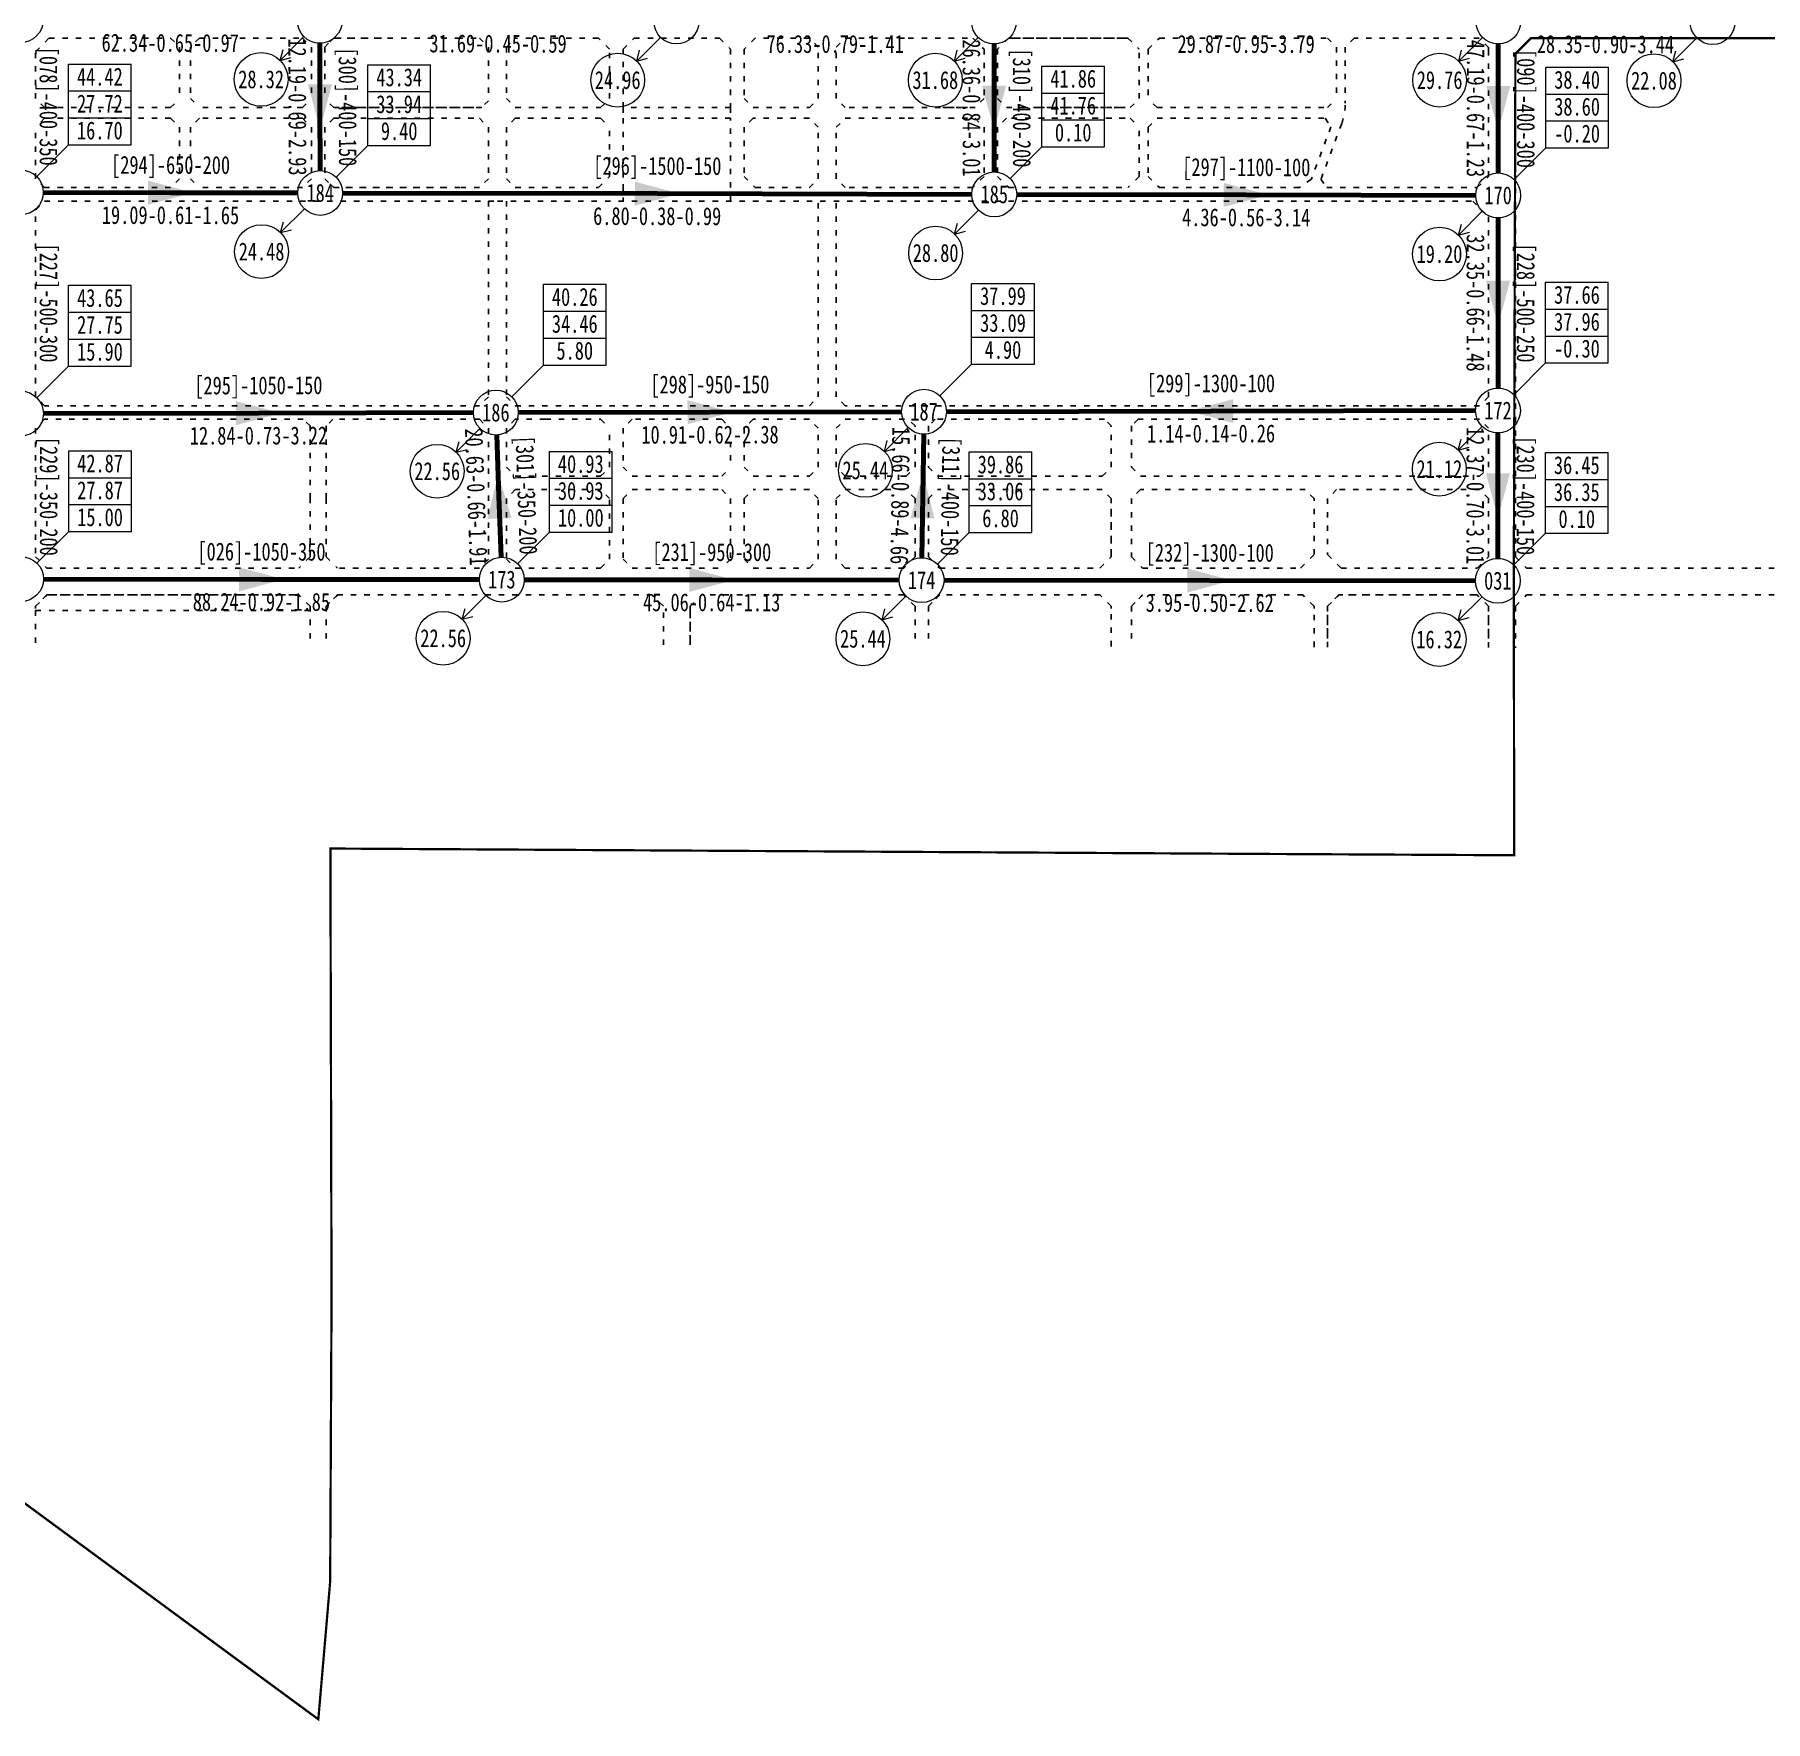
# Model space of a CAD drawing. Header units: millimetres. Extents: x 19715 to 35549, y 3563 to 14826.
# Drawn here: x 28550 to 32410, y 3563 to 7325 of the extents above; entities that cross this region are included whole.
import ezdxf
from ezdxf.enums import TextEntityAlignment as Align

# ---------------------------------------------------------------- set-up
doc = ezdxf.new("R2010")
doc.units = ezdxf.units.MM
doc.linetypes.add('ACAD_ISO03W100', pattern=[30, 12, -18])
doc.linetypes.add('BORDER', pattern=[44.45, 12.7, -6.35, 12.7, -6.35, 0, -6.35])
doc.layers.get('0').update_dxf_attribs({"color": 9, "linetype": 'ACAD_ISO03W100'})
for name, color, linetype, lineweight in [('上管段标注', 93, 'Continuous', 13), ('下管段标注', 93, 'Continuous', 13), ('管段', 4, 'Continuous', 70), ('节点', 30, 'Continuous', 13), ('节点压力', 6, 'Continuous', 13), ('节点流量', 40, 'Continuous', 13)]:
    doc.layers.add(name, color=color, linetype=linetype, lineweight=lineweight)
doc.styles.add('管段仿宋', font='simfang.ttf', dxfattribs={"width": 0.75})
doc.styles.add('节点仿宋', font='simfang.ttf', dxfattribs={"width": 0.75})

msp = doc.modelspace()

# ---------------------------------------------------------------- linework, layer by layer
for p, q in [((28552.4, 7287.2), (28582.4, 7317.2)), ((28552.4, 7287.2), (28582.4, 7317.2)), ((28582.4, 7317.2), (28853.6, 7317.2)), ((28853.6, 7317.2), (28873.6, 7297.2)), ((28873.6, 7297.2), (28873.6, 7182.4)), ((28917.6, 7317.2), (28897.6, 7297.2)), ((28897.6, 7297.2), (28897.6, 7182.4)), ((28917.6, 7317.2), (29147.4, 7317.2)), ((29147.4, 7317.2), (29167.4, 7297.2)), ((29147.4, 7317.2), (29167.4, 7297.2)), ((29167.4, 7297.2), (29167.4, 7182.4)), ((29197.4, 7297.2), (29217.4, 7317.2)), ((29217.4, 7317.2), (29197.4, 7297.2)), ((29217.4, 7317.2), (29197.4, 7297.2)), ((29197.4, 7297.2), (29197.4, 7182.4)), ((29217.4, 7317.2), (29493.1, 7317.2)), ((29324, 7317.2), (29217.4, 7317.2)), ((29217.4, 7317.2), (29493.1, 7317.2)), ((29493.1, 7317.2), (29542.2, 7317.2)), ((29493.1, 7317.2), (29542.2, 7317.2)), ((29542.2, 7317.2), (29562.2, 7297.2)), ((29542.2, 7317.2), (29562.2, 7297.2)), ((29562.2, 7297.2), (29562.2, 7177.4)), ((29602.2, 7297.2), (29622.2, 7317.2)), ((29602.2, 7297.2), (29602.2, 7182.4)), ((29807.4, 7317.2), (29622.2, 7317.2)), ((29832.4, 7292.2), (29807.4, 7317.2)), ((29832.4, 7292.2), (29807.4, 7317.2)), ((29862.4, 7292.2), (29887.4, 7317.2)), ((29887.4, 7317.2), (30077.4, 7317.2)), ((30077.4, 7317.2), (30102.4, 7292.2)), ((30157.4, 7317.2), (30132.4, 7292.2)), ((30157.4, 7317.2), (30132.4, 7292.2)), ((30498.5, 7317.2), (30642.4, 7317.2)), ((30642.4, 7317.2), (30667.4, 7292.2)), ((30722.4, 7317.2), (30697.4, 7292.2)), ((30722.4, 7317.2), (30697.4, 7292.2)), ((30975.9, 7317.2), (30722.4, 7317.2)), ((30975.9, 7317.2), (30722.4, 7317.2)), ((30988.4, 7317.2), (30722.4, 7317.2)), ((30988.4, 7317.2), (31013.4, 7292.2)), ((31033.4, 7292.2), (31058.4, 7317.2)), ((31058.4, 7317.2), (31433.1, 7317.2)), ((31433.1, 7317.2), (31453.1, 7297.2)), ((31453.1, 7297.2), (31453.1, 7182.4)), ((31792.4, 7296.2), (31771.4, 7317.2)), ((31792.4, 7287.2), (31792.4, 7296.2)), ((31792.4, 7008.6), (31792.4, 7296.2)), ((31887.4, 7317.2), (31852.4, 7282.2)), ((34488.2, 7317.2), (31887.4, 7317.2)), ((28552.4, 7182.4), (28552.4, 7287.2)), ((29832.4, 7182.4), (29832.4, 7292.2)), ((30132.4, 7292.2), (30132.4, 7182.4)), ((30697.4, 7292.2), (30697.4, 7182.4)), ((31013.4, 7182.4), (31013.4, 7292.2)), ((31033.4, 7292.2), (31033.4, 7182.4)), ((31852.4, 7282.2), (31852.4, 6160.2)), ((28572.4, 7162.4), (28552.4, 7182.4)), ((28853.6, 7162.4), (28873.6, 7182.4)), ((28897.6, 7182.4), (28917.6, 7162.4)), ((29147.4, 7162.4), (29167.4, 7182.4)), ((29217.4, 7162.4), (29197.4, 7182.4)), ((29602.2, 7182.4), (29622.2, 7162.4)), ((29812.4, 7162.4), (29832.4, 7182.4)), ((30132.4, 7182.4), (30152.4, 7162.4)), ((30697.4, 7182.4), (30717.4, 7162.4)), ((30993.4, 7162.4), (31013.4, 7182.4)), ((31053.4, 7162.4), (31033.4, 7182.4)), ((31433.1, 7162.4), (31453.1, 7182.4)), ((28853.6, 7162.4), (28572.4, 7162.4)), ((29147.4, 7162.4), (28917.6, 7162.4)), ((29547.2, 7162.4), (29217.4, 7162.4)), ((29217.4, 7162.4), (29547.2, 7162.4)), ((29562.2, 7177.4), (29547.2, 7162.4)), ((29622.2, 7162.4), (29812.4, 7162.4)), ((30717.4, 7162.4), (30980.9, 7162.4)), ((30790.2, 7162.4), (30993.4, 7162.4)), ((31053.4, 7162.4), (31433.1, 7162.4)), ((28572.4, 7138.4), (28552.4, 7118.4)), ((28552.4, 7003.6), (28552.4, 7118.4)), ((28853.6, 7138.4), (28572.4, 7138.4)), ((28853.6, 7138.4), (28873.6, 7118.4)), ((28873.6, 7118.4), (28873.6, 7003.6)), ((28917.6, 7138.4), (28897.6, 7118.4)), ((28897.6, 7118.4), (28897.6, 7003.6)), ((29147.4, 7138.4), (28917.6, 7138.4)), ((29147.4, 7138.4), (29167.4, 7118.4)), ((29167.4, 7118.4), (29167.4, 7003.6)), ((29217.4, 7138.4), (29197.4, 7118.4)), ((29197.4, 7118.4), (29197.4, 7003.6)), ((29812.4, 7138.4), (29832.4, 7118.4)), ((29832.4, 7008.6), (29832.4, 7118.4)), ((30152.4, 7138.4), (30132.4, 7118.4)), ((30152.4, 7138.4), (30132.4, 7118.4)), ((30132.4, 7118.4), (30132.4, 7008.6)), ((30132.4, 7118.4), (30132.4, 7008.6)), ((30717.4, 7138.4), (30697.4, 7118.4)), ((30697.4, 7118.4), (30697.4, 7008.6)), ((30980.9, 7138.4), (30717.4, 7138.4)), ((30790.2, 7138.4), (30993.4, 7138.4)), ((30993.4, 7138.4), (31013.4, 7118.4)), ((31013.4, 7008.6), (31013.4, 7118.4)), ((31033.4, 7118.4), (31053.4, 7138.4)), ((31033.4, 7118.4), (31033.4, 7008.6)), ((31053.4, 7138.4), (31428, 7138.4)), ((31441, 7119.6), (31397.4, 7002.4)), ((31428, 7138.4), (31441, 7119.6)), ((28572.4, 6983.6), (28552.4, 7003.6)), ((28572.4, 6983.6), (28552.4, 7003.6)), ((28873.6, 7003.6), (28853.6, 6983.6)), ((28897.6, 7003.6), (28917.6, 6983.6)), ((29167.4, 7003.6), (29147.4, 6983.6)), ((29167.4, 7003.6), (29147.4, 6983.6)), ((29217.4, 6983.6), (29197.4, 7003.6)), ((29197.4, 7003.6), (29217.4, 6983.6)), ((29197.4, 7003.6), (29217.4, 6983.6)), ((29562.2, 7003.6), (29542.2, 6983.6)), ((29562.2, 7003.6), (29542.2, 6983.6)), ((29807.4, 6983.6), (29832.4, 7008.6)), ((29807.4, 6983.6), (29832.4, 7008.6)), ((29862.4, 6991.6), (29862.4, 6953.6)), ((30132.4, 7008.6), (30157.4, 6983.6)), ((30132.4, 7008.6), (30157.4, 6983.6)), ((30132.4, 7008.6), (30157.4, 6983.6)), ((30667.4, 7008.6), (30642.4, 6983.6)), ((30697.4, 7008.6), (30722.4, 6983.6)), ((30697.4, 7008.6), (30722.4, 6983.6)), ((31013.4, 7008.6), (30988.4, 6983.6)), ((31033.4, 7008.6), (31058.4, 6983.6)), ((31397.4, 7002.4), (31370.4, 6983.6)), ((31767.4, 6983.6), (31792.4, 7008.6)), ((28853.6, 6983.6), (28572.4, 6983.6)), ((28572.4, 6953.6), (29582.2, 6953.6)), ((29147.4, 6983.6), (28917.6, 6983.6)), ((29466.4, 6983.6), (29217.4, 6983.6)), ((29217.4, 6983.6), (29501.2, 6983.6)), ((29217.4, 6983.6), (29501.2, 6983.6)), ((29542.2, 6983.6), (29501.2, 6983.6)), ((29542.2, 6983.6), (29501.2, 6983.6)), ((29562.2, 6953.6), (29562.2, 6517.1)), ((29582.2, 6953.6), (31757.4, 6953.6)), ((29602.2, 6953.6), (29602.2, 6517.1)), ((29622.2, 6983.6), (29757.4, 6983.6)), ((30297.9, 6517.1), (30297.9, 6953.6)), ((30337.9, 6517.1), (30337.9, 6953.6)), ((30642.4, 6983.6), (30498.5, 6983.6)), ((30722.4, 6983.6), (30975.9, 6983.6)), ((30722.4, 6983.6), (30988.4, 6983.6)), ((31370.4, 6983.6), (31058.4, 6983.6)), ((31757.4, 6953.6), (31792.4, 6918.6)), ((28552.4, 6517.1), (28552.4, 6933.6)), ((31792.4, 6918.6), (31792.4, 6517.1)), ((28572.4, 6497.1), (28552.4, 6517.1)), ((29542.2, 6497.1), (28572.4, 6497.1)), ((29562.2, 6517.1), (29542.2, 6497.1)), ((29602.2, 6517.1), (29622.2, 6497.1)), ((29622.2, 6497.1), (30277.9, 6497.1)), ((30277.9, 6497.1), (30297.9, 6517.1)), ((30357.9, 6497.1), (30337.9, 6517.1)), ((31772.4, 6497.1), (30357.9, 6497.1)), ((31792.4, 6517.1), (31772.4, 6497.1)), ((31792.4, 6517.1), (31772.4, 6497.1)), ((28572.4, 6467.1), (28552.4, 6447.1)), ((28552.4, 6447.1), (28552.4, 6360.2)), ((29149.4, 6467.1), (28572.4, 6467.1)), ((29164.4, 6452.1), (29149.4, 6467.1)), ((29164.4, 6290.2), (29164.4, 6452.1)), ((29215.4, 6467.1), (29200.4, 6452.1)), ((29200.4, 6452.1), (29200.4, 6290.2)), ((29542.2, 6467.1), (29215.4, 6467.1)), ((29542.2, 6467.1), (29562.2, 6447.1)), ((29622.2, 6467.1), (29602.2, 6447.1)), ((29602.2, 6447.1), (29602.2, 6360.2)), ((29689.2, 6467.1), (29622.2, 6467.1)), ((29689.2, 6467.1), (29812.4, 6467.1)), ((29812.4, 6467.1), (29832.4, 6447.1)), ((29832.4, 6360.2), (29832.4, 6447.1)), ((29882.4, 6467.1), (29862.4, 6447.1)), ((29862.4, 6447.1), (29862.4, 6360.2)), ((30082.4, 6467.1), (30102.4, 6447.1)), ((30102.4, 6447.1), (30102.4, 6360.2)), ((30152.4, 6467.1), (30132.4, 6447.1)), ((30132.4, 6447.1), (30132.4, 6360.2)), ((30277.9, 6467.1), (30152.4, 6467.1)), ((30297.9, 6447.1), (30277.9, 6467.1)), ((30297.9, 6360.2), (30297.9, 6447.1)), ((30337.9, 6447.1), (30357.9, 6467.1)), ((30337.9, 6360.2), (30337.9, 6447.1)), ((30357.9, 6467.1), (30498.5, 6467.1)), ((30513.5, 6452.1), (30498.5, 6467.1)), ((30513.5, 6360.2), (30513.5, 6452.1)), ((30558.5, 6467.1), (30543.5, 6452.1)), ((30558.5, 6467.1), (30543.5, 6452.1)), ((30543.5, 6452.1), (30543.5, 6360.2)), ((30936, 6467.1), (30558.5, 6467.1)), ((30951, 6452.1), (30936, 6467.1)), ((30951, 6360.2), (30951, 6452.1)), ((31011, 6467.1), (30996, 6452.1)), ((30996, 6452.1), (30996, 6360.2)), ((31772.4, 6467.1), (31011, 6467.1)), ((31792.4, 6447.1), (31772.4, 6467.1)), ((31792.4, 6360.2), (31792.4, 6447.1)), ((28552.4, 6360.2), (28552.4, 6160.2)), ((29602.2, 6360.2), (29622.2, 6340.2)), ((29622.2, 6340.2), (29812.4, 6340.2)), ((29812.4, 6340.2), (29832.4, 6360.2)), ((29862.4, 6360.2), (29882.4, 6340.2)), ((29882.4, 6340.2), (30082.4, 6340.2)), ((30082.4, 6340.2), (30102.4, 6360.2)), ((30132.4, 6360.2), (30152.4, 6340.2)), ((30152.4, 6340.2), (30277.9, 6340.2)), ((30277.9, 6340.2), (30297.9, 6360.2)), ((30357.9, 6340.2), (30337.9, 6360.2)), ((30493.5, 6340.2), (30357.9, 6340.2)), ((30493.5, 6340.2), (30513.5, 6360.2)), ((30543.5, 6360.2), (30563.5, 6340.2)), ((30563.5, 6340.2), (30931, 6340.2)), ((30931, 6340.2), (30951, 6360.2)), ((30996, 6360.2), (31016, 6340.2)), ((31016, 6340.2), (31772.4, 6340.2)), ((31772.4, 6340.2), (31792.4, 6360.2)), ((29832.4, 6290.2), (29812.4, 6310.2)), ((29862.4, 6290.2), (29882.4, 6310.2)), ((29862.4, 6290.2), (29882.4, 6310.2)), ((29862.4, 6290.2), (29882.4, 6310.2)), ((29882.4, 6310.2), (30082.4, 6310.2)), ((30082.4, 6310.2), (30102.4, 6290.2)), ((30082.4, 6310.2), (30102.4, 6290.2)), ((30082.4, 6310.2), (30102.4, 6290.2)), ((30132.4, 6290.2), (30152.4, 6310.2)), ((30513.5, 6290.2), (30493.5, 6310.2)), ((30543.5, 6290.2), (30563.5, 6310.2)), ((30931, 6310.2), (30563.5, 6310.2)), ((30951, 6290.2), (30931, 6310.2)), ((31016, 6310.2), (30996, 6290.2)), ((31383.5, 6310.2), (31016, 6310.2)), ((31403.5, 6290.2), (31383.5, 6310.2)), ((31453.5, 6310.2), (31433.5, 6290.2)), ((31772.4, 6310.2), (31453.5, 6310.2)), ((31792.4, 6290.2), (31772.4, 6310.2)), ((29164.4, 6160.2), (29164.4, 6290.2)), ((29200.4, 6290.2), (29200.4, 6165.2)), ((29200.4, 6290.2), (29200.4, 6160.2)), ((29832.4, 6155.2), (29832.4, 6290.2)), ((29862.4, 6290.2), (29862.4, 6155.2)), ((29862.4, 6290.2), (29862.4, 6155.2)), ((29862.4, 6290.2), (29862.4, 6155.2)), ((30102.4, 6290.2), (30102.4, 6155.2)), ((30102.4, 6290.2), (30102.4, 6155.2)), ((30102.4, 6290.2), (30102.4, 6155.2)), ((30132.4, 6290.2), (30132.4, 6155.2)), ((30513.5, 6160.2), (30513.5, 6290.2)), ((30543.5, 6290.2), (30543.5, 6165.2)), ((30951, 6165.2), (30951, 6290.2)), ((30951, 6160.2), (30951, 6290.2)), ((30996, 6290.2), (30996, 6160.2)), ((31403.5, 6165.2), (31403.5, 6290.2)), ((31433.5, 6290.2), (31433.5, 6165.2)), ((31792.4, 6160.2), (31792.4, 6290.2)), ((28552.4, 6160.2), (28577.4, 6135.2)), ((28552.4, 6160.2), (28577.4, 6135.2)), ((29164.4, 6160.2), (29139.4, 6135.2)), ((29164.4, 6160.2), (29139.4, 6135.2)), ((29200.4, 6160.2), (29225.4, 6135.2)), ((29812.4, 6135.2), (29832.4, 6155.2)), ((29862.4, 6155.2), (29882.4, 6135.2)), ((29862.4, 6155.2), (29882.4, 6135.2)), ((29862.4, 6155.2), (29882.4, 6135.2)), ((30102.4, 6155.2), (30082.4, 6135.2)), ((30102.4, 6155.2), (30082.4, 6135.2)), ((30102.4, 6155.2), (30082.4, 6135.2)), ((30132.4, 6155.2), (30152.4, 6135.2)), ((30513.5, 6160.2), (30488.5, 6135.2)), ((30543.5, 6165.2), (30543.5, 6160.2)), ((30543.5, 6160.2), (30568.5, 6135.2)), ((30543.5, 6160.2), (30568.5, 6135.2)), ((30926, 6135.2), (30951, 6160.2)), ((30926, 6135.2), (30951, 6160.2)), ((30951, 6160.2), (30951, 6165.2)), ((30996, 6160.2), (31021, 6135.2)), ((31767.4, 6135.2), (31792.4, 6160.2)), ((31767.4, 6135.2), (31792.4, 6160.2)), ((31852.4, 6160.2), (31877.4, 6135.2)), ((28577.4, 6135.2), (29139.4, 6135.2)), ((29882.4, 6135.2), (30082.4, 6135.2)), ((30568.5, 6135.2), (30926, 6135.2)), ((30568.5, 6135.2), (30926, 6135.2)), ((31021, 6135.2), (31373.5, 6135.2)), ((31463.5, 6135.2), (31767.4, 6135.2)), ((31877.4, 6135.2), (34468.6, 6135.2)), ((28577.4, 6075.2), (28552.4, 6050.2)), ((28552.4, 6050.2), (28577.4, 6075.2)), ((29139.4, 6075.2), (28577.4, 6075.2)), ((28577.4, 6075.2), (29139.4, 6075.2)), ((29164.4, 6050.2), (29139.4, 6075.2)), ((29164.4, 6050.2), (29139.4, 6075.2)), ((29225.4, 6075.2), (29200.4, 6050.2)), ((29200.4, 6050.2), (29225.4, 6075.2)), ((29927.4, 6075.2), (29225.4, 6075.2)), ((29927.4, 6075.2), (29225.4, 6075.2)), ((29952.4, 6050.2), (29927.4, 6075.2)), ((29952.4, 6050.2), (29927.4, 6075.2)), ((30488.5, 6075.2), (30037.4, 6075.2)), ((30488.5, 6075.2), (30037.4, 6075.2)), ((30513.5, 6050.2), (30488.5, 6075.2)), ((30513.5, 6050.2), (30488.5, 6075.2)), ((30568.5, 6075.2), (30543.5, 6050.2)), ((30543.5, 6050.2), (30568.5, 6075.2)), ((30926, 6075.2), (30568.5, 6075.2)), ((30926, 6075.2), (30568.5, 6075.2)), ((30951, 6050.2), (30926, 6075.2)), ((30951, 6050.2), (30926, 6075.2)), ((31021, 6075.2), (30996, 6050.2)), ((31021, 6075.2), (30996, 6050.2)), ((30996, 6050.2), (31021, 6075.2)), ((31378.5, 6075.2), (31021, 6075.2)), ((31378.5, 6075.2), (31021, 6075.2)), ((31378.5, 6075.2), (31021, 6075.2)), ((31403.5, 6050.2), (31378.5, 6075.2)), ((31403.5, 6050.2), (31378.5, 6075.2)), ((31403.5, 6050.2), (31378.5, 6075.2)), ((31458.5, 6075.2), (31433.5, 6050.2)), ((31433.5, 6050.2), (31458.5, 6075.2)), ((31762.4, 6075.2), (31458.5, 6075.2)), ((31767.4, 6075.2), (31458.5, 6075.2)), ((31767.4, 6075.2), (31762.4, 6075.2)), ((31767.4, 6075.2), (31762.4, 6075.2)), ((31792.4, 6050.2), (31767.4, 6075.2)), ((31792.4, 6050.2), (31767.4, 6075.2)), ((31852.4, 6050.2), (31877.4, 6075.2)), ((31877.4, 6075.2), (34447.7, 6075.2)), ((28552.4, 5968.6), (28552.4, 6050.2)), ((28552.4, 6050.2), (28552.4, 6045.2)), ((28552.4, 6040.2), (29164.4, 6040.2)), ((29164.4, 6050.2), (29164.4, 5966.5)), ((29164.4, 6045.2), (29164.4, 6050.2)), ((29200.4, 6050.2), (29200.4, 5966.4)), ((29200.4, 6050.2), (29200.4, 6045.2)), ((29952.4, 5963.9), (29952.4, 6050.2)), ((30012.4, 5963.7), (30012.4, 6050.2)), ((30012.4, 6050.2), (30012.4, 6045.2)), ((30012.4, 6045.2), (30012.4, 5963.7)), ((30513.5, 6050.2), (30513.5, 5962.1)), ((30513.5, 6045.2), (30513.5, 6050.2)), ((30543.5, 6050.2), (30543.5, 5962)), ((30543.5, 6050.2), (30543.5, 6045.2)), ((30951, 5960.6), (30951, 6050.2)), ((30951, 6045.2), (30951, 6050.2)), ((30996, 6050.2), (30996, 5960.4)), ((30996, 6050.2), (30996, 6045.2)), ((30996, 6050.2), (30996, 6045.2)), ((31403.5, 5959.1), (31403.5, 6050.2)), ((31403.5, 6045.2), (31403.5, 6050.2)), ((31403.5, 6045.2), (31403.5, 6050.2)), ((31433.5, 5959), (31433.5, 6050.2)), ((31433.5, 6050.2), (31433.5, 5959)), ((31792.4, 6050.2), (31792.4, 5957.8)), ((31792.4, 5957.8), (31792.4, 6050.2)), ((31852.4, 6050.2), (31852.4, 5957.6))]:
    msp.add_line(p, q)
at = {"linetype": 'BORDER', "ltscale": 5, "const_width": 5}
msp.add_lwpolyline([(28467.3, 4094.3), (28943.8, 3743.6), (29182.9, 3567.7), (29209.3, 3874.7), (29212.4, 4511.4), (29209.8, 5509.7), (31324.7, 5497.5), (31849.8, 5494.7), (31848.7, 6083.7), (31852.4, 7282.2), (31887.4, 7317.2), (34366.2, 7317.2), (34367.8, 7451.8)], dxfattribs=at)
for points in [[(30152.4, 7162.4), (30277.9, 7162.4), (30297.9, 7182.4), (30297.9, 7297.2), (30277.9, 7317.2), (30157.4, 7317.2)], [(30498.5, 7162.4), (30357.9, 7162.4), (30337.9, 7182.4), (30337.9, 7297.2), (30357.9, 7317.2), (30498.5, 7317.2)], [(30102.4, 7292.2), (30102.4, 7162.4), (29862.4, 7162.4), (29862.4, 7292.2)], [(30667.4, 7292.2), (30667.4, 7182.4), (30647.4, 7162.4), (30568.5, 7162.4)], [(29862.4, 7162.4), (29862.4, 7138.4)], [(30102.4, 7162.4), (30102.4, 7138.4)], [(30498.5, 7162.4), (30647.4, 7162.4)], [(29217.4, 7138.4), (29542.2, 7138.4), (29562.2, 7118.4), (29562.2, 7003.6)], [(29812.4, 7138.4), (29622.2, 7138.4), (29602.2, 7118.4), (29602.2, 7003.6), (29622.2, 6983.6), (29807.4, 6983.6)], [(30102.4, 6953.6), (30102.4, 7138.4), (29862.4, 7138.4), (29862.4, 6953.6)], [(30157.4, 6983.6), (30277.9, 6983.6), (30297.9, 7003.6), (30297.9, 7118.4), (30277.9, 7138.4), (30152.4, 7138.4)], [(30498.5, 6983.6), (30357.9, 6983.6), (30337.9, 7003.6), (30337.9, 7118.4), (30357.9, 7138.4), (30498.5, 7138.4)], [(30498.5, 7138.4), (30647.4, 7138.4), (30667.4, 7118.4), (30667.4, 7008.6), (30642.4, 6983.6)], [(28552.4, 6933.6), (28572.4, 6953.6)], [(29562.2, 6447.1), (29562.2, 6155.2), (29542.2, 6135.2), (29225.4, 6135.2)], [(30082.4, 6467.1), (29882.4, 6467.1)], [(29812.4, 6310.2), (29622.2, 6310.2), (29602.2, 6290.2), (29602.2, 6155.2), (29622.2, 6135.2), (29812.4, 6135.2)], [(30152.4, 6135.2), (30277.9, 6135.2), (30297.9, 6155.2), (30297.9, 6290.2), (30277.9, 6310.2), (30152.4, 6310.2)], [(30488.5, 6135.2), (30357.9, 6135.2), (30337.9, 6155.2), (30337.9, 6290.2), (30357.9, 6310.2), (30493.5, 6310.2)], [(31373.5, 6135.2), (31403.5, 6165.2)], [(31433.5, 6165.2), (31463.5, 6135.2)], [(30012.4, 6050.2), (30037.4, 6075.2)]]:
    msp.add_lwpolyline(points)
msp.add_lwpolyline([(31771.4, 7317.2), (31493.1, 7317.2), (31473.1, 7297.2), (31473.1, 7172, -0.08932), (31465, 7126.6), (31418.7, 7002.4), (31431.7, 6983.6), (31767.4, 6983.6)], format="xyb")
at = {"layer": '管段'}
for points in [[(29186.2, 7305.8), (29186.6, 7163.8), (29187, 7021.7)], [(30689.7, 7304.1), (30689.9, 7161.4), (30690.2, 7018.6)], [(31814.2, 7304.1), (31814.1, 7160.2), (31814, 7016.3)], [(28569.6, 6973), (28853.4, 6972.4), (29137.1, 6971.8)], [(29237.1, 6971.6), (29938.7, 6970.2), (30640.3, 6968.7)], [(30740.3, 6968.5), (31252.1, 6967.4), (31763.9, 6966.4)], [(31813.9, 6916.3), (31813.7, 6726.4), (31813.6, 6536.6)], [(30583.6, 6484), (31173.6, 6485.3), (31763.5, 6486.5)], [(28569.9, 6479.8), (29049.3, 6480.8), (29528.8, 6481.8)], [(29628.8, 6482), (30056.2, 6482.9), (30483.6, 6483.8)], [(29580.6, 6432), (29585.4, 6295.7), (29590.3, 6159.4)], [(30532.9, 6433.9), (30530.9, 6296.1), (30529, 6158.3)], [(31813.5, 6436.6), (31813.4, 6296.7), (31813.3, 6156.8)], [(28570.1, 6110.6), (29056.1, 6110), (29542.1, 6109.5)], [(29642.1, 6109.3), (30060.2, 6108.9), (30478.2, 6108.4)], [(30578.2, 6108.2), (31170.7, 6107.5), (31763.2, 6106.8)]]:
    msp.add_lwpolyline(points, dxfattribs=at)
for points in [[(29186.7, 7113.8), (29159.7, 7213.7), (29213.3, 7213.8)], [(30690, 7111.4), (30663.1, 7211.3), (30716.7, 7211.4)], [(31814.1, 7110.2), (31787.3, 7210.2), (31840.9, 7210.2)], [(28903.4, 6972.3), (28803.3, 6945.7), (28803.4, 6999.3)], [(29988.7, 6970), (29888.6, 6943.5), (29888.8, 6997)], [(31302.1, 6967.3), (31202, 6940.7), (31202.2, 6994.3)], [(31813.7, 6676.4), (31787, 6776.5), (31840.6, 6776.4)], [(29099.3, 6480.9), (28999.4, 6453.9), (28999.3, 6507.5)], [(30106.2, 6483), (30006.3, 6456), (30006.1, 6509.6)], [(31123.6, 6485.2), (31223.5, 6512.2), (31223.6, 6458.6)], [(29583.6, 6345.6), (29614, 6246.7), (29560.4, 6244.7)], [(30531.7, 6346.1), (30557, 6245.7), (30503.4, 6246.5)], [(31813.3, 6246.7), (31786.6, 6346.7), (31840.2, 6346.7)], [(29106.1, 6110), (29006.1, 6083.3), (29006.1, 6136.9)], [(30110.2, 6108.8), (30010.1, 6082.1), (30010.2, 6135.7)], [(31220.7, 6107.5), (31120.7, 6080.8), (31120.8, 6134.4)]]:
    msp.add_solid(points, dxfattribs=at)
at = {"layer": '节点'}
for centre in [(28519.4, 7357.3), (29186.1, 7355.8), (29981.4, 7354.1), (30689.6, 7354.1), (31814.3, 7354.1), (32292.2, 7352.9), (28519.6, 6973.1), (29187.1, 6971.7), (30690.3, 6968.6), (31813.9, 6966.3), (28519.9, 6479.7), (29578.8, 6481.9), (30533.6, 6483.9), (31813.5, 6486.6), (28520.1, 6110.7), (29592.1, 6109.4), (30528.2, 6108.3), (31813.2, 6106.8)]:
    msp.add_circle(centre, 50, dxfattribs=at)
at = {"layer": '节点压力'}
for p, q in [((28625.7, 7259.2), (28765.7, 7259.2)), ((28625.7, 7079.2), (28625.7, 7259.2)), ((28765.7, 7079.2), (28765.7, 7259.2)), ((29293.2, 7257.8), (29433.2, 7257.8)), ((29293.2, 7077.8), (29293.2, 7257.8)), ((29433.2, 7077.8), (29433.2, 7257.8)), ((30796.3, 7254.7), (30936.3, 7254.7)), ((30796.3, 7074.7), (30796.3, 7254.7)), ((30936.3, 7074.7), (30936.3, 7254.7)), ((31920, 7252.3), (32060, 7252.3)), ((31920, 7072.3), (31920, 7252.3)), ((32060, 7072.3), (32060, 7252.3)), ((28625.7, 7199.2), (28765.7, 7199.2)), ((29293.2, 7197.8), (29433.2, 7197.8)), ((30796.3, 7194.7), (30936.3, 7194.7)), ((31920, 7192.3), (32060, 7192.3)), ((28625.7, 7139.2), (28765.7, 7139.2)), ((29293.2, 7137.8), (29433.2, 7137.8)), ((30796.3, 7134.7), (30936.3, 7134.7)), ((31920, 7132.3), (32060, 7132.3)), ((28555, 7008.4), (28625.7, 7079.2)), ((28625.7, 7079.2), (28765.7, 7079.2)), ((29222.5, 7007.1), (29293.2, 7077.8)), ((29293.2, 7077.8), (29433.2, 7077.8)), ((30725.6, 7003.9), (30796.3, 7074.7)), ((30796.3, 7074.7), (30936.3, 7074.7)), ((31849.3, 7001.6), (31920, 7072.3)), ((31920, 7072.3), (32060, 7072.3)), ((28625.9, 6765.8), (28765.9, 6765.8)), ((28625.9, 6585.8), (28625.9, 6765.8)), ((28765.9, 6585.8), (28765.9, 6765.8)), ((29684.8, 6768), (29824.8, 6768)), ((29684.8, 6588), (29684.8, 6768)), ((29824.8, 6588), (29824.8, 6768)), ((30639.7, 6770), (30779.7, 6770)), ((30639.7, 6590), (30639.7, 6770)), ((30779.7, 6590), (30779.7, 6770)), ((31919.6, 6772.7), (32059.6, 6772.7)), ((31919.6, 6592.7), (31919.6, 6772.7)), ((32059.6, 6592.7), (32059.6, 6772.7)), ((28625.9, 6705.8), (28765.9, 6705.8)), ((29684.8, 6708), (29824.8, 6708)), ((30639.7, 6710), (30779.7, 6710)), ((31919.6, 6712.7), (32059.6, 6712.7)), ((28625.9, 6645.8), (28765.9, 6645.8)), ((29684.8, 6648), (29824.8, 6648)), ((30639.7, 6650), (30779.7, 6650)), ((31919.6, 6652.7), (32059.6, 6652.7)), ((28555.2, 6515.1), (28625.9, 6585.8)), ((28625.9, 6585.8), (28765.9, 6585.8)), ((29614.1, 6517.3), (29684.8, 6588)), ((29684.8, 6588), (29824.8, 6588)), ((30569, 6519.3), (30639.7, 6590)), ((30639.7, 6590), (30779.7, 6590)), ((31848.9, 6521.9), (31919.6, 6592.7)), ((31919.6, 6592.7), (32059.6, 6592.7)), ((28626.2, 6396.7), (28766.2, 6396.7)), ((28626.2, 6216.7), (28626.2, 6396.7)), ((28766.2, 6216.7), (28766.2, 6396.7)), ((29698.2, 6395.5), (29838.2, 6395.5)), ((29698.2, 6215.5), (29698.2, 6395.5)), ((29838.2, 6215.5), (29838.2, 6395.5)), ((30634.3, 6394.4), (30774.3, 6394.4)), ((30634.3, 6214.4), (30634.3, 6394.4)), ((30774.3, 6214.4), (30774.3, 6394.4)), ((31919.3, 6392.8), (32059.3, 6392.8)), ((31919.3, 6212.8), (31919.3, 6392.8)), ((32059.3, 6212.8), (32059.3, 6392.8)), ((28626.2, 6336.7), (28766.2, 6336.7)), ((29698.2, 6335.5), (29838.2, 6335.5)), ((30634.3, 6334.4), (30774.3, 6334.4)), ((31919.3, 6332.8), (32059.3, 6332.8)), ((28626.2, 6276.7), (28766.2, 6276.7)), ((29698.2, 6275.5), (29838.2, 6275.5)), ((30634.3, 6274.4), (30774.3, 6274.4)), ((31919.3, 6272.8), (32059.3, 6272.8)), ((28555.4, 6146), (28626.2, 6216.7)), ((28626.2, 6216.7), (28766.2, 6216.7)), ((29627.4, 6144.8), (29698.2, 6215.5)), ((29698.2, 6215.5), (29838.2, 6215.5)), ((30563.6, 6143.6), (30634.3, 6214.4)), ((30634.3, 6214.4), (30774.3, 6214.4)), ((31848.6, 6142.1), (31919.3, 6212.8)), ((31919.3, 6212.8), (32059.3, 6212.8))]:
    msp.add_line(p, q, dxfattribs=at)
at = {"layer": '节点流量'}
for p, q in [((29097.7, 7267.5), (29150.7, 7320.5)), ((29893, 7265.8), (29946, 7318.8)), ((30601.2, 7265.8), (30654.3, 7318.8)), ((31725.9, 7265.8), (31778.9, 7318.8)), ((32203.8, 7264.5), (32256.9, 7317.5)), ((29097.7, 7267.5), (29104.2, 7291.6)), ((29097.7, 7267.5), (29121.9, 7273.9)), ((29893, 7265.8), (29899.4, 7289.9)), ((29893, 7265.8), (29917.1, 7272.2)), ((30601.2, 7265.8), (30607.7, 7289.9)), ((30601.2, 7265.8), (30625.4, 7272.2)), ((31725.9, 7265.8), (31732.3, 7289.9)), ((31725.9, 7265.8), (31750, 7272.2)), ((32203.8, 7264.5), (32210.3, 7288.6)), ((32203.8, 7264.5), (32228, 7270.9)), ((29098.7, 6883.3), (29151.8, 6936.4)), ((30601.9, 6880.2), (30654.9, 6933.2)), ((31725.5, 6877.9), (31778.6, 6930.9)), ((29098.7, 6883.3), (29105.2, 6907.5)), ((29098.7, 6883.3), (29122.9, 6889.8)), ((30601.9, 6880.2), (30608.4, 6904.4)), ((30601.9, 6880.2), (30626, 6886.7)), ((31725.5, 6877.9), (31732, 6902)), ((31725.5, 6877.9), (31749.7, 6884.3)), ((29490.4, 6393.5), (29543.4, 6446.6)), ((30445.2, 6395.5), (30498.3, 6448.6)), ((31725.1, 6398.2), (31778.2, 6451.2)), ((29490.4, 6393.5), (29496.9, 6417.7)), ((30445.2, 6395.5), (30451.7, 6419.7)), ((31725.1, 6398.2), (31731.6, 6422.4)), ((29490.4, 6393.5), (29514.5, 6400)), ((30445.2, 6395.5), (30469.4, 6402)), ((31725.1, 6398.2), (31749.3, 6404.7)), ((29503.7, 6021), (29556.7, 6074.1)), ((30439.9, 6019.9), (30492.9, 6072.9)), ((31724.8, 6018.4), (31777.9, 6071.4)), ((29503.7, 6021), (29510.2, 6045.2)), ((29503.7, 6021), (29527.8, 6027.5)), ((30439.9, 6019.9), (30446.3, 6044.1)), ((30439.9, 6019.9), (30464, 6026.4)), ((31724.8, 6018.4), (31731.3, 6042.5)), ((31724.8, 6018.4), (31749, 6024.8))]:
    msp.add_line(p, q, dxfattribs=at)
for centre in [(29055.3, 7225), (29850.5, 7223.3), (30558.8, 7223.3), (31683.4, 7223.3), (32161.4, 7222.1), (29056.3, 6840.9), (30559.5, 6837.8), (31683.1, 6835.5), (29448, 6351.1), (30402.8, 6353.1), (31682.7, 6355.8), (29461.3, 5978.6), (30397.4, 5977.5), (31682.4, 5976)]:
    msp.add_circle(centre, 60, dxfattribs=at)

# ---------------------------------------------------------------- texts
at = {"layer": '上管段标注', "style": '管段仿宋', "width": 0.75}
for s, rotation, p in [('[078]-400-350', 270.0318, (28549.5, 7165.2)), ('[300]-400-150', 270.1526, (29216.6, 7163.9)), ('[310]-400-200', 270.0968, (30719.9, 7161.4)), ('[090]-400-300', 269.9525, (31844.1, 7160.2)), ('[294]-650-200', 359.8813, (28853.4, 7002.4)), ('[296]-1500-150', 359.8813, (29938.8, 7000.2)), ('[297]-1100-100', 359.8813, (31252.2, 6997.4)), ('[227]-500-300', 270.0318, (28549.7, 6726.4)), ('[228]-500-250', 269.9525, (31843.7, 6726.4)), ('[295]-1050-150', 0.1195, (29049.3, 6510.8)), ('[298]-950-150', 0.1195, (30056.1, 6512.9)), ('[299]-1300-100', 0.1195, (31173.5, 6515.3)), ('[229]-350-200', 270.0318, (28550, 6295.2)), ('[301]-350-200', 272.0468, (29615.4, 6296.7)), ('[311]-400-150', 269.1783, (30560.9, 6295.7)), ('[230]-400-150', 269.9525, (31843.4, 6296.7)), ('[026]-1050-350', 359.9319, (29056.1, 6140)), ('[231]-950-300', 359.9319, (30060.2, 6138.9)), ('[232]-1300-100', 359.9319, (31170.8, 6137.5))]:
    msp.add_text(s, height=40, rotation=rotation, dxfattribs=at).set_placement(p, align=Align.BOTTOM_CENTER)
at = {"layer": '下管段标注', "style": '管段仿宋', "width": 0.75}
for s, rotation, p in [('62.34-0.65-0.97', 359.8778, (28852.7, 7326.6)), ('12.19-0.69-2.93', 270.1526, (29156.6, 7163.7)), ('31.69-0.45-0.59', 359.8778, (29583.7, 7325)), ('26.36-0.84-3.01', 270.0968, (30659.9, 7161.3)), ('47.19-0.67-1.23', 269.9525, (31784.1, 7160.2)), ('28.35-0.90-3.44', 359.8464, (32053.2, 7323.5)), ('19.09-0.61-1.65', 359.8813, (28853.3, 6942.4)), ('6.80-0.38-0.99', 359.8813, (29938.6, 6940.2)), ('4.36-0.56-3.14', 359.8813, (31252, 6937.4)), ('32.35-0.66-1.48', 269.9525, (31783.7, 6726.5)), ('12.84-0.73-3.22', 0.1195, (29049.4, 6450.8)), ('20.63-0.66-1.91', 272.0468, (29555.4, 6294.6)), ('10.91-0.62-2.38', 0.1195, (30056.3, 6452.9)), ('15.66-0.89-4.66', 269.1783, (30500.9, 6296.5)), ('1.14-0.14-0.26', 0.1195, (31173.6, 6455.3)), ('12.37-0.70-3.01', 269.9525, (31783.4, 6296.7)), ('88.24-0.92-1.85', 359.9319, (29056, 6080)), ('45.06-0.64-1.13', 359.9319, (30060.1, 6078.9)), ('3.95-0.50-2.62', 359.9319, (31170.7, 6077.5))]:
    msp.add_text(s, height=40, rotation=rotation, dxfattribs=at).set_placement(p, align=Align.TOP_CENTER)
for s, p in [('76.33-0.79-1.41', (30335.5, 7324.1)), ('29.87-0.95-3.79', (31251.9, 7324.1))]:
    msp.add_text(s, height=40, dxfattribs=at).set_placement(p, align=Align.TOP_CENTER)
at = {"layer": '节点', "style": '节点仿宋', "width": 0.75}
for s, p in [('184', (29187.1, 6971.7)), ('185', (30690.3, 6968.6)), ('170', (31813.9, 6966.3)), ('186', (29578.8, 6481.9)), ('187', (30533.6, 6483.9)), ('172', (31813.5, 6486.6)), ('173', (29592.1, 6109.4)), ('174', (30528.2, 6108.3)), ('031', (31813.2, 6106.8))]:
    msp.add_text(s, height=40, dxfattribs=at).set_placement(p, align=Align.MIDDLE)
at = {"layer": '节点压力', "style": '节点仿宋', "width": 0.75}
for s, p in [('44.42', (28695.7, 7199.2)), ('43.34', (29363.2, 7197.8)), ('41.86', (30866.3, 7194.7)), ('38.40', (31990, 7192.3)), ('27.72', (28695.7, 7139.2)), ('33.94', (29363.2, 7137.8)), ('41.76', (30866.3, 7134.7)), ('38.60', (31990, 7132.3)), ('16.70', (28695.7, 7079.2)), ('9.40', (29363.2, 7077.8)), ('0.10', (30866.3, 7074.7)), ('-0.20', (31990, 7072.3)), ('43.65', (28695.9, 6705.8)), ('40.26', (29754.8, 6708)), ('37.99', (30709.7, 6710)), ('37.66', (31989.6, 6712.7)), ('27.75', (28695.9, 6645.8)), ('34.46', (29754.8, 6648)), ('33.09', (30709.7, 6650)), ('37.96', (31989.6, 6652.7)), ('5.80', (29754.8, 6588)), ('4.90', (30709.7, 6590)), ('-0.30', (31989.6, 6592.7)), ('15.90', (28695.9, 6585.8)), ('42.87', (28696.2, 6336.7)), ('40.93', (29768.2, 6335.5)), ('39.86', (30704.3, 6334.4)), ('36.45', (31989.3, 6332.8)), ('27.87', (28696.2, 6276.7)), ('30.93', (29768.2, 6275.5)), ('33.06', (30704.3, 6274.4)), ('36.35', (31989.3, 6272.8)), ('15.00', (28696.2, 6216.7)), ('10.00', (29768.2, 6215.5)), ('6.80', (30704.3, 6214.4)), ('0.10', (31989.3, 6212.8))]:
    msp.add_text(s, height=40, dxfattribs=at).set_placement(p, align=Align.BOTTOM_CENTER)
at = {"layer": '节点流量', "style": '节点仿宋', "width": 0.75}
for s, p in [('28.32', (29055.3, 7225)), ('24.96', (29850.5, 7223.3)), ('31.68', (30558.8, 7223.3)), ('29.76', (31683.4, 7223.3)), ('22.08', (32161.4, 7222.1)), ('24.48', (29056.3, 6840.9)), ('28.80', (30559.5, 6837.8)), ('19.20', (31683.1, 6835.5)), ('22.56', (29448, 6351.1)), ('25.44', (30402.8, 6353.1)), ('21.12', (31682.7, 6355.8)), ('22.56', (29461.3, 5978.6)), ('25.44', (30397.4, 5977.5)), ('16.32', (31682.4, 5976))]:
    msp.add_text(s, height=40, dxfattribs=at).set_placement(p, align=Align.MIDDLE)

doc.saveas('drawing.dxf')
